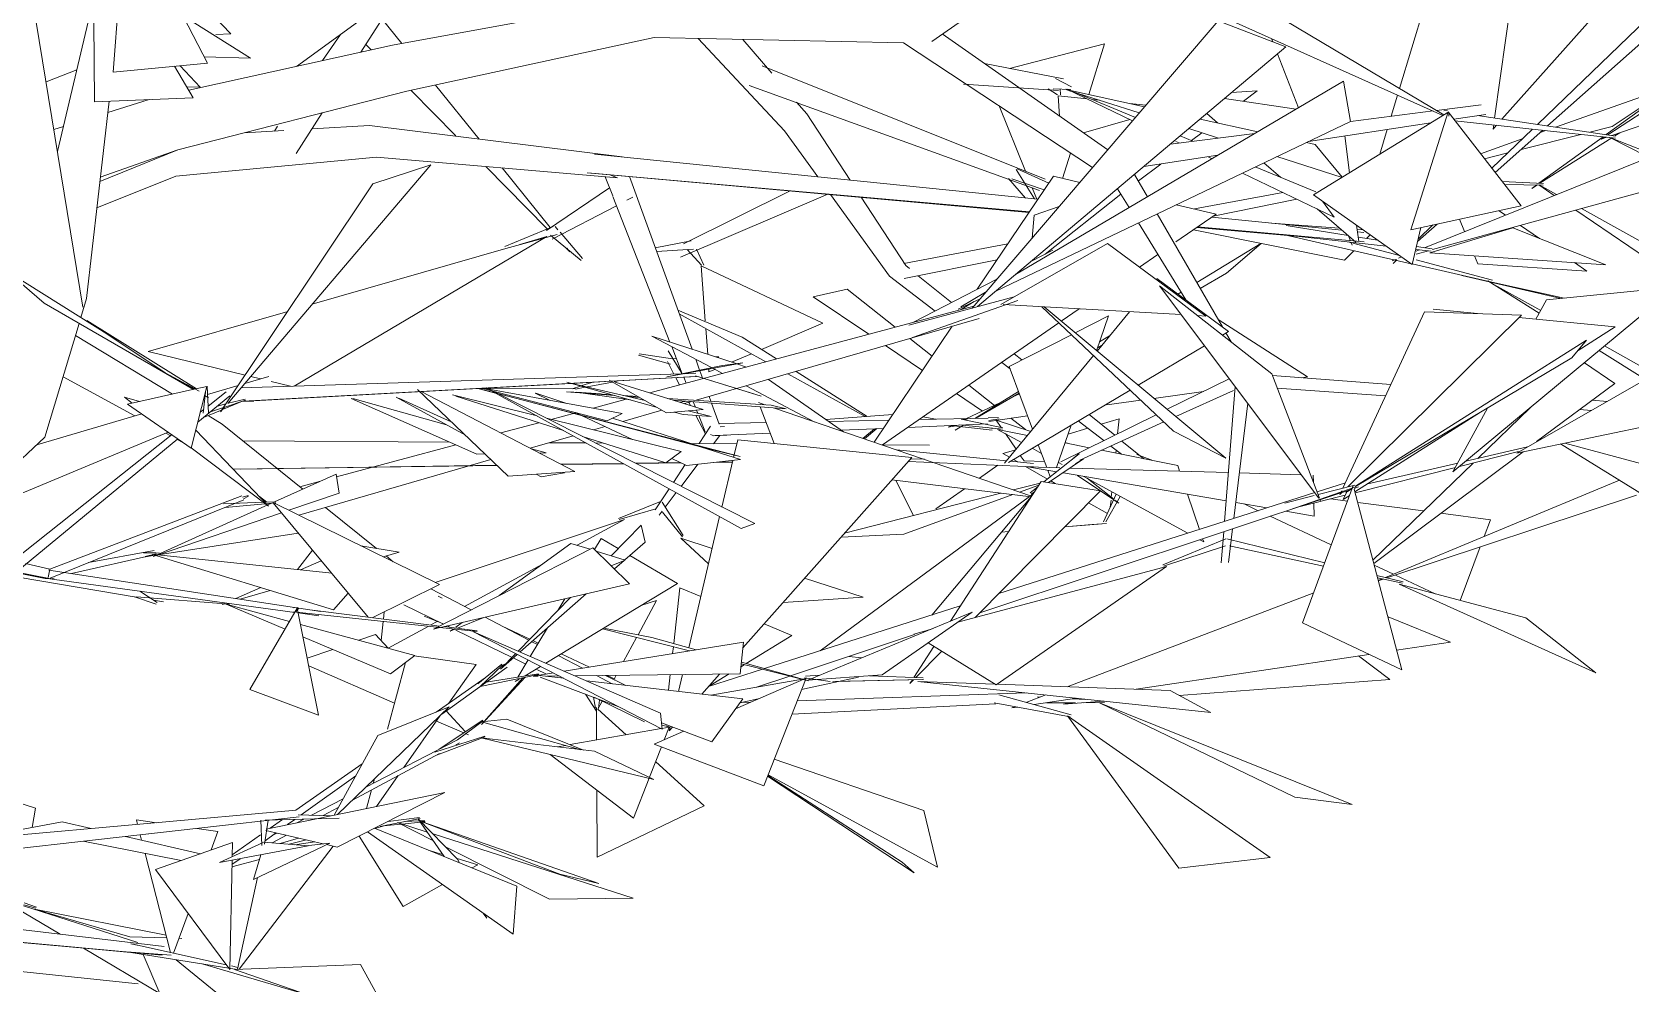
# Model space of a CAD drawing. Header units: millimetres. Extents: x 78096 to 288885, y -20632 to 149556.
# Drawn here: x 252579 to 253251, y 94300 to 94700 of the extents above; entities that cross this region are included whole.
import ezdxf

# ---------------------------------------------------------------- set-up
doc = ezdxf.new("R2010")
doc.units = ezdxf.units.MM
doc.layers.add('G-IMPT', color=8, linetype='Continuous', lineweight=9)
doc.layers.add('L-PLNT', color=71, linetype='Continuous', lineweight=9)

# ---------------------------------------------------------------- blocks, each defined once
blk = doc.blocks.new('ZZ-V - Tree Broadleaf 1 - 3dtree rotund SIMPLU-4826059-TOMH A-A')
at = {"layer": 'G-IMPT'}
for p, q in [((27515.92, 94792.14), (27497.81, 94663.77)), ((27358.36, 94763.55), (27261.2, 94696.04)), ((27587.5, 94760.49), (27500.86, 94663.32)), ((27366.24, 94730.94), (27476.41, 94665.16)), ((26994.08, 94685.5), (27052.71, 94728.12)), ((27342.18, 94724.9), (27476.07, 94664.95)), ((27037.65, 94717.17), (27021.25, 94691.52)), ((27034.5, 94694.46), (27142.3, 94714.14)), ((27468.23, 94710.42), (27457.86, 94676.24)), ((27565.39, 94708.87), (27515.75, 94661.12)), ((27577.53, 94711.54), (27520.06, 94660.48)), ((27628.65, 94711.11), (27545.37, 94656.73)), ((27030.13, 94705.42), (27038.4, 94695.17)), ((27381.64, 94704.68), (27278.11, 94583.97)), ((27409.98, 94693.68), (27381.64, 94704.68)), ((27012.58, 94698.95), (27005.06, 94687.93)), ((27023.32, 94694.76), (27025.56, 94692.48)), ((27040.56, 94675.06), (27144.5, 94697.61)), ((27144.5, 94697.61), (27249.34, 94695.48)), ((27162.97, 94697.24), (27199.29, 94658.43)), ((27181.73, 94696.85), (27193.97, 94682.63)), ((27249.34, 94695.48), (27328.75, 94643.01)), ((27265.51, 94699.14), (27335.18, 94650.51)), ((27293.86, 94684.68), (27333.79, 94694.99)), ((27327.15, 94673.7), (27333.79, 94694.99)), ((27403.99, 94697.23), (27404.55, 94695.78)), ((27544.68, 94656.83), (27603.78, 94699.47)), ((26948.88, 94675.48), (27034.5, 94694.46)), ((27409.98, 94693.68), (27280.43, 94584.59)), ((27406.52, 94690.76), (27415.34, 94668.16)), ((27654.26, 94693.68), (27547.1, 94656.47)), ((26888.84, 94678.98), (26901.78, 94684.08)), ((27308.86, 94638.19), (27189.88, 94685.77)), ((27316.54, 94680.33), (27283.32, 94686.7)), ((26944.26, 94650.46), (27040.56, 94675.06)), ((27042.31, 94675.44), (27061.11, 94656.33)), ((27052.52, 94677.66), (27070.86, 94654.92)), ((27306.49, 94633.42), (27184.46, 94677.49)), ((27314.46, 94675.45), (27274.48, 94678.04)), ((27434.31, 94679.34), (27296.45, 94598.08)), ((27314.11, 94673.58), (27310.11, 94676.11)), ((27319.6, 94675.79), (27312.16, 94676.08)), ((27319.86, 94676.9), (27313.27, 94680.48)), ((27315.35, 94673.58), (27315.22, 94676.1)), ((27319.56, 94675.15), (27317.26, 94675.88)), ((27318.69, 94675.57), (27317.26, 94675.88)), ((27317.93, 94675.93), (27345.63, 94662.69)), ((27319.71, 94675.24), (27318.05, 94675.92)), ((27350.63, 94668.53), (27319.51, 94675.39)), ((27348.44, 94665.97), (27320.04, 94675)), ((27346.8, 94664.06), (27321.15, 94674.64)), ((27397.95, 94675.22), (27387.18, 94674.48)), ((27397.95, 94675.22), (27392.21, 94670.87)), ((27437.19, 94662.42), (27434.31, 94679.34)), ((27523.43, 94659.98), (27573.19, 94677.56)), ((27547.25, 94660.24), (27573.19, 94677.56)), ((26914.77, 94666.11), (26932.27, 94671.61)), ((27204.37, 94670.55), (27208.63, 94665.6)), ((27289.5, 94668.95), (27300.63, 94641.48)), ((27326.47, 94671.85), (27314.35, 94673.16)), ((27314.95, 94664.63), (27314.35, 94673.16)), ((27331.74, 94671.28), (27328.44, 94671.64)), ((27351.19, 94669.18), (27344.31, 94669.92)), ((27384.3, 94672.05), (27414.35, 94667.57)), ((27457.02, 94673.48), (27454.31, 94664.56)), ((27492.16, 94669.33), (27473.4, 94666.96)), ((27004.91, 94665.96), (26993.99, 94648.87)), ((27208.63, 94665.6), (27226.84, 94637.69)), ((27437.19, 94662.42), (27288.12, 94591.06)), ((27344.42, 94663.27), (27324.93, 94657.66)), ((27398.2, 94658.05), (27374.01, 94663.38)), ((27376.75, 94665.7), (27381.3, 94661.78)), ((27471.01, 94661.84), (27419.58, 94653.99)), ((27421.7, 94631.55), (27478.55, 94666.48)), ((27471.98, 94666.79), (27437.19, 94662.4)), ((27462.51, 94616.89), (27478.2, 94666.37)), ((27478.04, 94667.07), (27476.46, 94666.9)), ((27508.91, 94626.86), (27478.2, 94666.37)), ((27478.54, 94666.16), (27478.57, 94664.57)), ((27494.13, 94665.37), (27480.59, 94663.3)), ((27481.07, 94662.68), (27548.54, 94655.34)), ((27548.61, 94656.25), (27490.61, 94664.84)), ((26892.12, 94659), (26896.14, 94660.26)), ((26972.18, 94657.6), (26988.77, 94658.55)), ((26986.22, 94660.34), (26984.85, 94658.33)), ((27000.62, 94659.24), (27024.81, 94660.63)), ((27024.81, 94660.63), (27131.08, 94647.45)), ((27199.29, 94658.43), (27213.28, 94639.07)), ((27396.99, 94657.34), (27361.53, 94652.88)), ((27370.99, 94654.07), (27365.59, 94656.3)), ((27381.66, 94655.41), (27369.23, 94659.36)), ((27374.73, 94657.61), (27370.38, 94654.32)), ((27434.81, 94656.31), (27436.85, 94640.86)), ((27452.64, 94659.04), (27449.48, 94648.61)), ((27491.85, 94648.82), (27509.42, 94655.03)), ((27513.7, 94659.14), (27496.6, 94642.7)), ((27497.41, 94660.91), (27497.16, 94659.17)), ((27498.59, 94660.78), (27497.16, 94659.17)), ((27518.02, 94658.67), (27498.01, 94640.89)), ((27534.08, 94656.92), (27508.9, 94650.57)), ((27516.39, 94636.43), (27543.39, 94655.91)), ((27547.07, 94655.51), (27516.79, 94636.41)), ((27516.9, 94657.67), (27519.33, 94658.53)), ((27547.25, 94660.24), (27537.78, 94657.85)), ((27544.01, 94655.84), (27542.57, 94654.9)), ((27545.02, 94655.75), (27542.57, 94654.9)), ((27639.78, 94608.18), (27546.23, 94655.58)), ((27655.18, 94612.74), (27546.23, 94655.58)), ((27550.44, 94657.63), (27548.32, 94656.3)), ((26911.46, 94637.12), (26944.26, 94650.42)), ((26911.66, 94638.92), (26944.26, 94650.46)), ((27305.82, 94629.66), (27119.42, 94648.62)), ((27316.17, 94638.46), (27319.49, 94649.12)), ((27381.41, 94648.15), (27350.27, 94643.4)), ((27363.85, 94653.99), (27365.21, 94653.34)), ((27422.38, 94652.73), (27418.66, 94653.55)), ((27433.73, 94638.94), (27422.38, 94652.73)), ((27503.32, 94649.16), (27493.51, 94646.68)), ((26943.44, 94639.33), (27027.77, 94647.38)), ((27027.77, 94647.38), (27129.03, 94638.69)), ((27073.79, 94643.43), (27099.52, 94617.27)), ((27080.6, 94642.85), (27100.8, 94617.8)), ((27304.44, 94629.8), (27296.66, 94642.23)), ((27310.37, 94636.41), (27297.09, 94642.45)), ((27357.42, 94644.49), (27348.03, 94637.37)), ((27377.35, 94647.53), (27379.01, 94646.74)), ((27422.65, 94632.74), (27397.17, 94643.26)), ((27400.77, 94644.98), (27407.91, 94638.83)), ((27433.64, 94638.89), (27406.24, 94647.6)), ((27468.36, 94609.35), (27562.56, 94647.3)), ((26910.2, 94626.14), (26943.44, 94639.33)), ((27099.28, 94616.6), (27125.73, 94634.45)), ((27116.36, 94640.83), (27302.23, 94624.34)), ((27302.12, 94624.18), (27118.13, 94640.67)), ((27302.23, 94624.33), (27118.32, 94640.65)), ((27123.9, 94639.13), (27127.05, 94631.1)), ((27129.03, 94638.69), (27125.9, 94639.97)), ((27134.06, 94639.24), (27160.42, 94566.67)), ((27312.36, 94639.35), (27280.34, 94591.9)), ((27300.52, 94630.2), (27293.5, 94638.37)), ((27308.47, 94633.59), (27294.86, 94638.33)), ((27303.45, 94634.52), (27305.4, 94629.7)), ((27323.41, 94636.79), (27312.36, 94639.35)), ((27346.42, 94640.16), (27351.85, 94630.74)), ((27391.74, 94640.66), (27430.34, 94622.21)), ((27580.08, 94638.43), (27471.74, 94608.55)), ((27518.3, 94636.34), (27500.94, 94637.13)), ((27518.17, 94635.66), (27501.88, 94635.91)), ((27513.4, 94634.27), (27515.53, 94635.81)), ((27515.81, 94635.79), (27513.4, 94634.27)), ((27516.37, 94635.76), (27522.89, 94631.32)), ((27523.79, 94631.68), (27516.5, 94635.75)), ((27127.16, 94630.81), (27151.11, 94569.7)), ((27132.99, 94629.24), (27135.48, 94630.53)), ((27155.6, 94605.38), (27217.47, 94631.77)), ((27156.89, 94610.93), (27201.64, 94633.19)), ((27218.64, 94631.66), (27243.46, 94597.33)), ((27231.53, 94630.51), (27250.25, 94601.8)), ((27340.68, 94631.8), (27308.82, 94606.64)), ((27339.26, 94634.12), (27344.14, 94626.19)), ((27408.73, 94632.54), (27371.64, 94625.6)), ((27414.65, 94629.71), (27379.54, 94622.63)), ((27421.7, 94631.55), (27463.07, 94602.34)), ((27425.47, 94628.88), (27430.34, 94622.21)), ((27101.55, 94612.92), (27128.66, 94626.99)), ((27304.23, 94623.05), (27303.33, 94613.37)), ((27314.68, 94626.61), (27304.23, 94623.05)), ((27356, 94623.55), (27383.39, 94576.04)), ((27380.78, 94623.48), (27363.85, 94611.78)), ((27380.78, 94623.48), (27363.98, 94627.37)), ((27433.61, 94616.66), (27378.96, 94622.22)), ((27423.24, 94625.61), (27439.41, 94611.66)), ((27462.51, 94616.89), (27508.91, 94626.86)), ((27485.16, 94616.12), (27483.05, 94621.3)), ((27499.7, 94624.88), (27502.36, 94623.05)), ((27531.96, 94625.15), (27610.01, 94572.04)), ((27622.8, 94576.45), (27534.33, 94625.81)), ((27081.67, 94609.87), (27102, 94618.3)), ((27082.08, 94609.02), (27103.74, 94614.89)), ((27113.78, 94603.96), (27100.9, 94614.65)), ((27104.03, 94616.88), (27102.88, 94618.24)), ((27114.33, 94604.78), (27104.94, 94615.81)), ((27348.08, 94619.76), (27367.92, 94587.47)), ((27434.63, 94604.15), (27371.17, 94616.84)), ((27417.27, 94613.86), (27372.65, 94617.86)), ((27372.94, 94618.06), (27442.96, 94611.85)), ((27442.96, 94611.85), (27372.94, 94618.06)), ((27432.57, 94617.56), (27404.01, 94619.67)), ((27452.2, 94610.01), (27408.1, 94614.88)), ((27462.72, 94602.58), (27408.86, 94614.88)), ((27436.16, 94614.47), (27410.14, 94618.6)), ((27436.37, 94614.29), (27437.16, 94612.26)), ((27439.76, 94618.79), (27440.66, 94611.98)), ((27442.55, 94616.83), (27440, 94617.01)), ((27442.78, 94615.73), (27440.13, 94616)), ((27443.92, 94613.23), (27445.48, 94614.76)), ((27463.07, 94602.34), (27466.81, 94617.81)), ((27473.7, 94619.29), (27465.38, 94611.9)), ((27471.87, 94618.9), (27465.62, 94612.89)), ((27505.39, 94617.67), (27470.61, 94607.23)), ((27505.39, 94617.67), (27544.6, 94602.18)), ((27508.64, 94618.72), (27516.59, 94613.24)), ((26993.14, 94551.19), (27099.41, 94613.98)), ((27000.73, 94585.55), (27082.08, 94608.99)), ((27088.08, 94610.72), (27099.41, 94613.98)), ((27107.22, 94609.44), (27109.02, 94607.61)), ((27107.76, 94609.18), (27109.02, 94607.61)), ((27144.97, 94609.22), (27160.1, 94612.2)), ((27161.02, 94608.66), (27145.51, 94607.71)), ((27164.32, 94602.02), (27158.32, 94608.59)), ((27165.32, 94602.03), (27162.33, 94608.69)), ((27293.17, 94610.91), (27249.43, 94602.72)), ((27290.21, 94585.5), (27335.06, 94611.14)), ((27312.03, 94608.3), (27303.12, 94603.69)), ((27376.34, 94580.62), (27335.06, 94611.14)), ((27399.53, 94611.17), (27372.62, 94594.72)), ((27399.62, 94611.15), (27385.07, 94598.6)), ((27434.63, 94604.15), (27438.64, 94608.08)), ((27437.48, 94611.44), (27436.18, 94611.78)), ((27437.4, 94611.64), (27437.89, 94610.4)), ((27457.75, 94606.09), (27438.15, 94611.26)), ((27448.71, 94612.47), (27440.42, 94613.79)), ((27471.1, 94607.93), (27464.77, 94608.63)), ((27464.77, 94607.9), (27466.18, 94608.47)), ((27469.95, 94608.06), (27464.77, 94606.63)), ((27471.59, 94608.84), (27464.9, 94609.9)), ((27215.36, 94577.68), (27164.3, 94601.75)), ((27165.97, 94578.63), (27164.3, 94601.75)), ((27288.7, 94604.29), (27249.52, 94596.39)), ((27250.25, 94601.8), (27251.83, 94600.53)), ((27356.22, 94606.51), (27348.52, 94601.19)), ((27454.7, 94603.85), (27456.05, 94604.39)), ((27456.38, 94604.31), (27454.7, 94603.85)), ((27456.64, 94604.25), (27455.09, 94602.76)), ((27456.74, 94604.23), (27455.09, 94602.76)), ((27457.35, 94604.92), (27458.67, 94605.45)), ((27496.56, 94594.85), (27463.11, 94602.49)), ((27496.97, 94595.75), (27464.77, 94604.24)), ((27544.6, 94602.18), (27470.61, 94607.23)), ((27490.67, 94602.62), (27489.31, 94605.96)), ((27490.67, 94602.62), (27536.54, 94599.5)), ((27531.35, 94603.08), (27536.54, 94599.5)), ((27243.46, 94597.33), (27262.55, 94582.69)), ((27288.57, 94596.16), (27253.57, 94578.04)), ((27255.46, 94597.58), (27269.43, 94586.25)), ((27355.82, 94596.4), (27385.93, 94574.16)), ((27374.06, 94592.22), (27385.07, 94598.6)), ((27526.96, 94588.13), (27484, 94597.65)), ((27525.72, 94588.01), (27484, 94597.65)), ((27494.9, 94595.35), (27516.54, 94581.87)), ((27517.15, 94582.98), (27494.95, 94595.34)), ((27211.38, 94588.74), (27225.59, 94591.86)), ((27211.38, 94588.74), (27234.71, 94572.99)), ((27245.8, 94575.96), (27225.59, 94591.86)), ((27295.83, 94588.72), (27251.58, 94576.85)), ((27297.32, 94587.19), (27253.05, 94571.54)), ((27281.47, 94587.88), (27272.31, 94583.49)), ((27283.84, 94590.65), (27273.34, 94584.46)), ((27404.1, 94556.34), (27356.9, 94593.38)), ((27423.94, 94504.04), (27356.9, 94593.38)), ((27365.96, 94590.65), (27364.67, 94589.86)), ((27573.89, 94592.84), (27480.28, 94515.15)), ((27519.54, 94587.39), (27515.15, 94579.31)), ((27519.54, 94587.39), (27573.89, 94592.84)), ((26931.81, 94565.7), (26990.45, 94582.59)), ((27278.84, 94584.82), (27142.73, 94548.34)), ((27181.53, 94571.77), (27154.45, 94583.1)), ((27155, 94581.6), (27191.49, 94561.41)), ((27279, 94586.7), (27273.51, 94583.39)), ((27366.03, 94581.21), (27291.16, 94585.45)), ((27362.85, 94532.3), (27307.49, 94584.52)), ((27384.83, 94520.88), (27308.37, 94584.47)), ((27323.12, 94583.64), (27315.62, 94578.45)), ((27321.48, 94573.57), (27335.49, 94580.69)), ((27330.5, 94566.07), (27335.49, 94580.69)), ((27344.3, 94582.44), (27330.67, 94565.93)), ((27376.34, 94580.62), (27372.91, 94580.82)), ((27434.02, 94508.3), (27468.33, 94582.42)), ((27509.06, 94581.03), (27436.04, 94508.82)), ((27509.06, 94581.03), (27468.33, 94582.42)), ((27490.63, 94581.66), (27471.91, 94583.46)), ((27281.12, 94579.59), (27162.18, 94545.24)), ((27166.99, 94564.52), (27166.21, 94575.4)), ((27215.36, 94577.68), (27189.62, 94566.63)), ((27269.83, 94576.33), (27236.97, 94527.62)), ((27314.64, 94577.78), (27240.5, 94526.54)), ((27419.13, 94555.06), (27381.57, 94579.19)), ((27385.93, 94574.16), (27383.35, 94572.62)), ((27548.49, 94576.12), (27508.01, 94580)), ((27548.49, 94576.12), (27532.85, 94566.2)), ((26901.17, 94572.4), (26941.98, 94547.82)), ((27178.96, 94560.62), (27143.47, 94572.2)), ((27143.47, 94572.2), (27168.6, 94558.97)), ((27151.87, 94567.78), (27156.33, 94556.39)), ((27181.53, 94571.77), (27195.96, 94562.61)), ((27241.76, 94568.22), (27257.29, 94557.74)), ((27261.34, 94563.74), (27251.91, 94571.15)), ((27293.74, 94559.48), (27319.93, 94572.79)), ((27330.9, 94567.26), (27332.57, 94568.22)), ((27335.93, 94572.29), (27331.75, 94569.74)), ((27375.83, 94568.15), (27347.95, 94551.55)), ((27384.84, 94573.51), (27387.01, 94569.76)), ((27536.37, 94570.49), (27439.31, 94509.08)), ((27507.07, 94523.05), (27594.74, 94573.12)), ((27536.37, 94570.49), (27530.25, 94563.02)), ((27565.19, 94556.25), (27544.01, 94568.04)), ((26972.55, 94555.78), (26931.81, 94565.7)), ((27137.92, 94564.15), (27151.35, 94560.37)), ((27138.2, 94564.7), (27152.2, 94562.69)), ((27150.03, 94561.47), (27152.77, 94556.27)), ((27150.43, 94565.96), (27156.33, 94556.4)), ((27153.84, 94562.74), (27152.46, 94562.68)), ((27161.95, 94562.47), (27163.59, 94557.95)), ((27171.74, 94563.49), (27170.34, 94563.43)), ((27185.36, 94564.8), (27177.06, 94561.24)), ((27183.28, 94559.21), (27179.29, 94560.51)), ((27290.61, 94561.17), (27294.12, 94558.48)), ((27329.16, 94564.08), (27291.82, 94518.82)), ((27295.88, 94564.81), (27299.1, 94562.2)), ((27439.38, 94508.97), (27530.25, 94563.02)), ((27535.51, 94560.98), (27548.26, 94552.35)), ((27541.75, 94566.16), (27561.27, 94554.01)), ((26895.99, 94555.1), (26926.11, 94538.63)), ((26979.05, 94554.2), (26974.89, 94555.21)), ((27153.6, 94554.7), (27155.19, 94551.68)), ((27156.92, 94554.89), (27157.9, 94552.4)), ((27163.69, 94557.67), (27164.92, 94554.29)), ((27167.53, 94557.15), (27167.44, 94558.35)), ((27170.03, 94558.22), (27167.53, 94557.15)), ((27169.17, 94558.67), (27173.26, 94556.52)), ((27192.55, 94554.01), (27224.06, 94532.04)), ((27200.64, 94556.35), (27233.13, 94538.37)), ((27204.2, 94557.38), (27234.03, 94538.44)), ((27293.74, 94559.48), (27303.55, 94533.05)), ((27360.12, 94541.43), (27386.23, 94554.3)), ((27404.1, 94556.34), (27424.23, 94504.13)), ((27454.16, 94551.82), (27404.36, 94555.69)), ((27419.13, 94555.06), (27416.74, 94554.73)), ((26991.6, 94551.14), (26983.55, 94553.1)), ((27183.17, 94551.3), (27211.82, 94536.23)), ((27271.63, 94548.05), (27282.51, 94540.7)), ((27287.6, 94543.07), (27276.76, 94551.6)), ((27297.67, 94548.9), (27279.23, 94537.63)), ((27280.22, 94537.94), (27297.93, 94548.19)), ((27344.57, 94549.54), (27293.45, 94519.12)), ((27298.03, 94547.94), (27295.33, 94546.68)), ((27375.38, 94548.95), (27354.58, 94546.04)), ((27363.85, 94538.41), (27388.06, 94549.38)), ((27384.24, 94494.31), (27388.72, 94550.97)), ((27451.97, 94547.07), (27406.44, 94550.28)), ((27515.46, 94527.85), (27548.26, 94552.35)), ((27132.7, 94545.65), (27118.83, 94541.93)), ((27147.68, 94541.05), (27131.32, 94536.33)), ((27160.26, 94544.68), (27157.25, 94543.81)), ((27159.06, 94544.34), (27159.75, 94543.03)), ((27160.94, 94544.63), (27161.82, 94542.39)), ((27162.32, 94541.12), (27162.83, 94539.81)), ((27167.63, 94546.81), (27168.35, 94544.83)), ((27168.65, 94544.03), (27171.85, 94535.21)), ((27188.37, 94544.25), (27191.04, 94543.34)), ((27189.06, 94542.43), (27194.9, 94527.1)), ((27195.07, 94541.96), (27303.17, 94504.96)), ((27289.85, 94544.12), (27275.78, 94537.56)), ((27349.09, 94545.28), (27334.8, 94543.28)), ((27388.14, 94495.56), (27393.99, 94543.95)), ((27491.9, 94540.21), (27439.08, 94506.7)), ((27494.86, 94541.97), (27480.28, 94515.15)), ((27512.73, 94542.08), (27490.78, 94520.83)), ((27620.91, 94546.66), (27507.07, 94523.05)), ((27538.48, 94540.99), (27533.52, 94541.34)), ((27545.05, 94544.74), (27538.73, 94545.23)), ((26956.95, 94538.8), (26962.92, 94535.2)), ((26962.92, 94535.2), (26996.85, 94507.91)), ((27096.02, 94535.82), (27080.01, 94531.53)), ((27111.61, 94540), (27101.14, 94537.19)), ((27123.87, 94534.17), (27119.01, 94532.77)), ((27161.94, 94538.87), (27166.05, 94531.07)), ((27163.23, 94538.79), (27165.91, 94531.96)), ((27163.37, 94527.02), (27168.2, 94534.3)), ((27191.58, 94535.84), (27171.63, 94535.43)), ((27172.28, 94534.03), (27174.12, 94534.16)), ((27216.66, 94537.2), (27244.78, 94539.21)), ((27243.22, 94536.9), (27217.83, 94536.38)), ((27223.13, 94532.68), (27240.89, 94533.43)), ((27251.09, 94533.86), (27284.57, 94535.27)), ((27284.93, 94537.75), (27255.86, 94537.15)), ((27262.94, 94537.34), (27257.45, 94538.26)), ((27269.43, 94534.6), (27268.04, 94533.96)), ((27271.48, 94534.44), (27268.04, 94533.96)), ((27286.57, 94532.71), (27269.19, 94534.63)), ((27274.54, 94534.77), (27271.06, 94532.64)), ((27271.06, 94532.64), (27274.71, 94534.75)), ((27290.89, 94533.08), (27272.75, 94534.95)), ((27273.58, 94537.23), (27276.03, 94537.35)), ((27291.09, 94533.63), (27273.58, 94537.23)), ((27286.76, 94533.37), (27284.56, 94533.73)), ((27284.93, 94537.79), (27289.23, 94538)), ((27289.54, 94537.45), (27285.16, 94536.71)), ((27301.48, 94538.63), (27285.24, 94536.36)), ((27302.82, 94532.16), (27288.26, 94536.84)), ((27290.36, 94533.79), (27288.26, 94536.84)), ((27300.54, 94532.9), (27294.49, 94537.65)), ((27313.69, 94516.93), (27319.8, 94534.8)), ((27315.41, 94519.4), (27355.55, 94539.18)), ((27326.73, 94533.46), (27318.51, 94531.02)), ((27322.72, 94536.54), (27333.46, 94528.3)), ((27323.46, 94520.11), (27358.8, 94536.12)), ((27327.35, 94539.29), (27338.1, 94530.58)), ((27339.95, 94537.39), (27332.45, 94535.16)), ((27339.95, 94537.39), (27339.33, 94531.19)), ((26939.27, 94531.44), (26941.26, 94530.35)), ((26943.97, 94528.87), (26946.63, 94527.41)), ((27058.6, 94527.67), (26971.62, 94528.21)), ((27110.44, 94530.29), (27092.42, 94525.09)), ((27115.84, 94527.31), (27100.45, 94527.41)), ((27122.99, 94527.27), (27119.74, 94527.29)), ((27179.22, 94526.92), (27159.97, 94527.04)), ((27169.53, 94530.23), (27168.14, 94530.9)), ((27169.41, 94526.98), (27172.05, 94530.46)), ((27169.53, 94530.23), (27175.05, 94530.64)), ((27170.2, 94530.45), (27193.26, 94531.42)), ((27179.62, 94528.65), (27177.88, 94521.24)), ((27179.62, 94528.65), (27252.78, 94521.24)), ((27232.26, 94529.23), (27237.05, 94533.28)), ((27232.86, 94529.03), (27238.11, 94533.32)), ((27298.96, 94527.48), (27288.86, 94532.99)), ((27288.86, 94532.99), (27301.43, 94530.47)), ((27296.63, 94524.65), (27292.12, 94531.21)), ((27317.23, 94527.29), (27327.31, 94525.27)), ((27319.19, 94526.9), (27317.31, 94527.5)), ((27341.13, 94528.12), (27350.37, 94520.63)), ((27362.85, 94532.3), (27384.83, 94520.88)), ((27626.72, 94464.51), (27525.53, 94526.88)), ((27527.36, 94527.26), (27637.25, 94497.46)), ((27075.86, 94520.31), (26995.1, 94496.98)), ((27061.11, 94526.47), (27011, 94513.04)), ((27252.78, 94521.24), (27181.81, 94441.26)), ((27260.18, 94526.42), (27240.11, 94526.55)), ((27292.61, 94519.78), (27246.36, 94524.4)), ((27258.05, 94520.58), (27252.11, 94520.49)), ((27252.12, 94520.49), (27258.05, 94520.58)), ((27296.48, 94524.47), (27291.12, 94522.88)), ((27291.12, 94522.88), (27293.86, 94521.3)), ((27295.52, 94520.35), (27297.32, 94519.31)), ((27299.97, 94519.78), (27298.4, 94522.06)), ((27307.31, 94522.93), (27303.42, 94525.05)), ((27305.96, 94526.56), (27309.49, 94517.05)), ((27308.34, 94510.99), (27323.09, 94522.75)), ((27310.22, 94510.7), (27324.92, 94520.58)), ((27320.67, 94520.8), (27323.19, 94522.81)), ((27321.59, 94518.56), (27324.97, 94520.58)), ((27332.52, 94524.22), (27364.56, 94517.78)), ((27336.46, 94526), (27341, 94522.52)), ((27338.64, 94524.33), (27338.51, 94523.02)), ((27354.09, 94519.88), (27347.38, 94522.48)), ((27446.98, 94476.67), (27509.81, 94523.62)), ((27507.83, 94523.67), (27483.04, 94517.43)), ((27511.62, 94525.65), (27485.71, 94519.65)), ((27078.39, 94517.89), (26967.55, 94516.24)), ((26970.79, 94516.32), (27078.37, 94517.92)), ((27026.12, 94517.09), (26986.13, 94516.53)), ((27078.47, 94517.82), (27066.67, 94517.65)), ((27105.45, 94518.32), (27131.48, 94518.7)), ((27131.51, 94518.69), (27105.49, 94518.3)), ((27131.74, 94518.56), (27105.69, 94518.19)), ((27136.58, 94518.78), (27155.66, 94519.06)), ((27155.69, 94519.05), (27136.61, 94518.76)), ((27156.02, 94518.89), (27136.88, 94518.63)), ((27152.56, 94510.7), (27157.51, 94518.18)), ((27155.78, 94509.07), (27162.87, 94518.39)), ((27177.4, 94519.19), (27169.28, 94519.08)), ((27177.44, 94519.37), (27171.17, 94519.28)), ((27171.29, 94519.29), (27177.44, 94519.38)), ((27177.58, 94519.97), (27172.97, 94500.38)), ((27251.24, 94519.5), (27303.96, 94517.27)), ((27288.99, 94517.9), (27281.22, 94512.47)), ((27304.02, 94518.64), (27294.28, 94519.61)), ((27308.59, 94519.47), (27299.97, 94519.78)), ((27300.62, 94517.41), (27309.77, 94512.14)), ((27315.04, 94516.89), (27301.54, 94517.28)), ((27301.54, 94517.28), (27313.63, 94515.21)), ((27309.94, 94515.84), (27310.96, 94513.08)), ((27315.97, 94518.21), (27314.42, 94519.05)), ((27316.58, 94514.7), (27384.92, 94502.97)), ((27385.86, 94514.83), (27319.25, 94516.77)), ((27322.51, 94513.68), (27337.67, 94503.44)), ((27365.36, 94515.43), (27364.56, 94517.78)), ((27416.51, 94513.94), (27390.45, 94514.7)), ((27421.56, 94513.79), (27421.63, 94510.88)), ((27481.29, 94516.99), (27439.16, 94506.39)), ((27482.3, 94518.86), (27444.44, 94510.09)), ((27488.76, 94518.87), (27446.61, 94478.06)), ((27004.17, 94511.21), (26995.61, 94508.91)), ((27144.91, 94499.17), (27150.8, 94508.06)), ((27244.35, 94511.74), (27303, 94504.7)), ((27253.51, 94496.79), (27246.13, 94511.53)), ((27274.93, 94508.07), (27262.94, 94499.69)), ((27307.21, 94511.17), (27269, 94452.37)), ((27279.44, 94453.95), (27332.18, 94507.22)), ((27295.53, 94507.58), (27306.74, 94510.46)), ((27306.2, 94509.63), (27298.13, 94506.69)), ((27302.53, 94506.36), (27305.74, 94508.92)), ((27302.95, 94505.81), (27304.32, 94506.73)), ((27307.21, 94511.17), (27332.18, 94507.22)), ((27311.17, 94511.33), (27313.06, 94510.25)), ((27368.81, 94489.38), (27325.06, 94513.24)), ((27337.75, 94503.62), (27326.53, 94512.44)), ((27336.89, 94506.79), (27336.66, 94504.48)), ((27439.44, 94508.88), (27411.29, 94499.06)), ((27438.35, 94509.48), (27417.1, 94451.72)), ((27435.07, 94510.56), (27423.22, 94506.77)), ((27439.02, 94509.59), (27423.66, 94505.62)), ((27432.77, 94505.58), (27433.54, 94507.24)), ((27434.19, 94506.98), (27432.77, 94505.58)), ((27433.74, 94506.54), (27437.02, 94507.63)), ((27434.18, 94503.59), (27435.92, 94507.27)), ((27437.87, 94508.17), (27435.27, 94506.52)), ((27435.27, 94506.52), (27437.82, 94508.04)), ((27438.69, 94508.19), (27440.55, 94508.8)), ((27458.75, 94431.91), (27438.77, 94507.87)), ((27550.3, 94511.61), (27451.9, 94470.74)), ((26978.54, 94504.76), (26981.68, 94502.41)), ((27006.39, 94500.24), (27027.79, 94483.02)), ((27129.51, 94495.62), (27147.09, 94502.64)), ((27156.74, 94488.36), (27147.87, 94502.46)), ((27149.17, 94500.39), (27153.77, 94506.42)), ((27302.22, 94504.8), (27214.29, 94439.99)), ((27224.47, 94489.33), (27290.28, 94506.23)), ((27295.23, 94505.63), (27249.48, 94488.98)), ((27261.15, 94454.96), (27302.98, 94504.7)), ((27281.38, 94455.9), (27433.11, 94506.33)), ((27422.15, 94506.43), (27289.38, 94463.99)), ((27303.84, 94505.99), (27302.67, 94505.13)), ((27327.14, 94502.14), (27335.01, 94497.61)), ((27333.44, 94494.18), (27338.74, 94505.78)), ((27334.35, 94494.18), (27340.43, 94504.86)), ((27336.54, 94503.33), (27336.24, 94500.31)), ((27337.84, 94503.33), (27339.8, 94502)), ((27339.8, 94502), (27338.12, 94503.33)), ((27373.73, 94490.95), (27368.67, 94505.76)), ((27388.95, 94502.28), (27402.1, 94500.02)), ((27398.46, 94498.85), (27392.45, 94501.68)), ((27421.97, 94505.18), (27409.61, 94501.98)), ((27435.01, 94505.34), (27414.91, 94500.28)), ((27421.86, 94502.03), (27422, 94496.6)), ((27424.62, 94503.14), (27424.48, 94503.33)), ((27424.54, 94503.33), (27424.62, 94503.14)), ((27428.88, 94503.8), (27435.92, 94502.88)), ((27436.65, 94505.15), (27434.18, 94503.59)), ((27440.23, 94502.32), (27467.95, 94498.72)), ((27452.46, 94470.61), (27557.43, 94505.42)), ((27052.38, 94468.73), (27132.06, 94495.18)), ((27112.09, 94484.32), (27132.06, 94495.18)), ((27129.75, 94495.09), (27145.19, 94499.59)), ((27146.56, 94496.96), (27147.85, 94498.64)), ((27156.35, 94487.86), (27147.99, 94498.24)), ((27172.02, 94496.37), (27159.05, 94441.26)), ((27317.13, 94492.02), (27334.69, 94493.49)), ((27334.69, 94493.49), (27328.6, 94493.04)), ((27429.14, 94484.44), (27403.49, 94496.49)), ((27410.02, 94498.66), (27422, 94496.6)), ((27475.22, 94497.78), (27496.04, 94495.07)), ((27493.39, 94487.97), (27496.04, 94495.07)), ((27167.35, 94476.53), (27155.72, 94487.23)), ((27168.87, 94482.99), (27155.72, 94487.23)), ((27223.08, 94487.77), (27249.48, 94488.98)), ((27290.44, 94489.8), (27293.48, 94490.05)), ((27290.45, 94489.81), (27293.49, 94490.07)), ((27317.18, 94492.07), (27328.6, 94493.04)), ((27358.29, 94476.07), (27384.84, 94487.02)), ((27375.51, 94485.72), (27373.84, 94486.63)), ((27375.51, 94485.72), (27375.06, 94487.04)), ((27382.87, 94476.96), (27383.9, 94489.98)), ((27426.39, 94476.98), (27385.27, 94487.04)), ((27385.91, 94477.12), (27387.05, 94486.52)), ((27387.06, 94486.6), (27387.61, 94491.21)), ((27031.77, 94479.82), (27034.75, 94477.42)), ((27358.64, 94475.48), (27384.68, 94484.07)), ((27425.86, 94475.53), (27386.3, 94484.09)), ((27483.36, 94461.15), (27491.77, 94483.64)), ((27064.81, 94458.59), (27097.52, 94476.39)), ((27359.81, 94475.46), (27272.21, 94452.01)), ((27288.24, 94425.64), (27359.81, 94475.46)), ((27455.3, 94472.16), (27447.16, 94475.98)), ((27155.3, 94466.48), (27152.7, 94443.01)), ((27164.1, 94462.72), (27155.3, 94466.48)), ((27232.3, 94462.51), (27207.71, 94470.45)), ((27459.34, 94468.92), (27448.31, 94471.62)), ((27459.02, 94468.35), (27448.57, 94470.61)), ((27450.56, 94470.18), (27448.87, 94469.48)), ((27448.89, 94469.42), (27450.94, 94470.1)), ((27472.8, 94463.94), (27456.06, 94471.8)), ((27510.92, 94453.87), (27457.72, 94467.93)), ((27540.34, 94430.68), (27457.72, 94467.93)), ((27050.59, 94466.03), (27067.54, 94457.15)), ((27055.35, 94462.13), (27053.73, 94462.89)), ((27145.5, 94461.09), (27137.71, 94446.68)), ((27145.5, 94461.09), (27138.9, 94458.94)), ((27198.71, 94460.31), (27232.3, 94462.51)), ((27421.74, 94464.33), (27318.11, 94424.84)), ((27030.7, 94453.3), (27031.03, 94456.41)), ((27039.31, 94459.3), (27055.92, 94451.22)), ((27055.57, 94451.39), (27047.84, 94454.46)), ((27073.4, 94454.09), (27091.81, 94444.45)), ((27273.18, 94458.81), (27190.84, 94432.49)), ((27278.2, 94456.17), (27209.1, 94427.64)), ((27240.3, 94429.84), (27278.2, 94456.17)), ((27453.09, 94454.21), (27479.3, 94443.61)), ((27510.92, 94453.87), (27540.34, 94430.68)), ((27029.72, 94444.29), (27030.59, 94452.29)), ((27032.68, 94441.1), (27049.48, 94450.24)), ((27050.57, 94450.84), (27053.27, 94452.31)), ((27057.56, 94450.43), (27058.83, 94449.81)), ((27061.11, 94448.7), (27084.73, 94437.21)), ((27092.23, 94444.89), (27080.56, 94450.34)), ((27122.72, 94449.16), (27159.39, 94439.94)), ((27123.29, 94449.51), (27143.49, 94445.55)), ((27202.42, 94446.34), (27183.17, 94434.61)), ((27202.42, 94446.34), (27190.74, 94451.33)), ((27201.82, 94429.46), (27253.99, 94446.8)), ((27260.59, 94448.9), (27253.62, 94447.03)), ((27259.13, 94448.51), (27261.77, 94449.38)), ((27458.75, 94431.91), (27417.1, 94451.72)), ((27093.03, 94443.81), (27095.4, 94442.57)), ((27095.79, 94443.22), (27093.55, 94444.27)), ((27137.1, 94445.55), (27131.64, 94435.45)), ((27143.49, 94445.55), (27162.19, 94440.4)), ((27152.55, 94441.66), (27152.23, 94438.78)), ((27262.12, 94441.78), (27253.66, 94428.76)), ((27254.49, 94428.73), (27265.4, 94439.76)), ((27288.24, 94425.64), (27259.67, 94443.3)), ((27479.3, 94443.61), (27456.57, 94440.2)), ((27085.24, 94436.96), (27090.5, 94434.41)), ((27104.2, 94437.97), (27114.37, 94432.65)), ((27117.36, 94433.13), (27105.43, 94438.71)), ((27182.42, 94434.15), (27181, 94433.29)), ((27181.12, 94434.48), (27209.34, 94427.39)), ((27181.19, 94435.15), (27209.34, 94427.39)), ((27231.7, 94436.97), (27226.4, 94437.63)), ((27444.97, 94438.47), (27347.14, 94423.8)), ((27453.7, 94427.97), (27440.56, 94437.8)), ((27094.82, 94432.3), (27099.18, 94430.18)), ((27120.19, 94429.6), (27126.9, 94426.09)), ((27132.53, 94425.45), (27123.99, 94429.64)), ((27128.13, 94428.1), (27124.8, 94429.65)), ((27128.53, 94429.7), (27127.76, 94428.27)), ((27151.25, 94429.96), (27150.53, 94423.4)), ((27156.4, 94430.02), (27154.73, 94422.92)), ((27172, 94430.21), (27164.54, 94421.8)), ((27190.05, 94432.24), (27167.37, 94424.99)), ((27176.02, 94430.25), (27167.38, 94424.99)), ((27207.65, 94428.21), (27168.38, 94421.36)), ((27208.32, 94428.51), (27178.74, 94415.62)), ((27187.48, 94424.69), (27201.51, 94429.36)), ((27190.54, 94383.28), (27208.32, 94428.51)), ((27230.4, 94428.85), (27206.42, 94423.67)), ((27207.65, 94428.67), (27218.5, 94427.12)), ((27208.05, 94429.38), (27214.13, 94429.71)), ((27240.3, 94429.84), (27209.1, 94427.64)), ((27219.64, 94427.12), (27257.69, 94427.94)), ((27257.45, 94427.87), (27219.64, 94427.12)), ((27257.69, 94427.94), (27220.65, 94427.12)), ((27235.05, 94429.47), (27257.55, 94428.61)), ((27252.03, 94426.25), (27253.55, 94427.79)), ((27253.02, 94427.78), (27252.03, 94426.25)), ((27287.78, 94425.92), (27255.35, 94427.08)), ((27378.56, 94414.1), (27255.35, 94427.08)), ((27453.7, 94427.97), (27365.23, 94421.23)), ((27115.66, 94421.75), (27120.2, 94414.66)), ((27119.87, 94415.83), (27119.01, 94420.49)), ((27119.48, 94420.3), (27140.48, 94410.09)), ((27121.05, 94415.84), (27121.54, 94419.3)), ((27188.17, 94419.73), (27180.5, 94418.07)), ((27204.59, 94419.02), (27300.89, 94422.28)), ((27361.38, 94423.29), (27288.6, 94425.89)), ((27319.85, 94413.08), (27289.32, 94421.51)), ((27309.13, 94421.41), (27301.12, 94418.36)), ((27322.12, 94420.05), (27304.3, 94417.38)), ((27306.84, 94420.54), (27305.58, 94420.61)), ((27325.8, 94419.47), (27320.33, 94419.78)), ((27361.38, 94423.29), (27378.56, 94414.1)), ((27120.2, 94414.9), (27120.19, 94416.09)), ((27120.28, 94402.51), (27120.2, 94414.66)), ((27122.63, 94418.77), (27120.86, 94415.49)), ((27132.7, 94404.71), (27120.86, 94415.49)), ((27181.24, 94418.23), (27185.03, 94418.36)), ((27202.34, 94413.29), (27288.15, 94417.72)), ((27319.4, 94412.26), (27287.48, 94418.11)), ((27296.24, 94416.5), (27294.8, 94415.95)), ((27297.25, 94416.32), (27294.8, 94415.95)), ((27321.63, 94418.17), (27309.43, 94418.14)), ((27333.69, 94418.83), (27316.53, 94417.52)), ((27319.55, 94418.17), (27316.53, 94417.52)), ((27318.2, 94412.63), (27364.99, 94348.67)), ((27333.77, 94418.19), (27325.18, 94418.18)), ((27413.76, 94378.54), (27331.64, 94418.16)), ((27331.64, 94418.16), (27437.9, 94375.41)), ((27147.4, 94407.32), (27109.2, 94400.55)), ((27156.99, 94406.14), (27144.54, 94400.72)), ((27150.78, 94408.06), (27147.64, 94408.75)), ((27150.75, 94407.92), (27147.78, 94407.39)), ((27148.64, 94402.51), (27150.75, 94407.92)), ((27150.43, 94408.11), (27149.65, 94408.49)), ((27151.23, 94408.06), (27150.83, 94406.35)), ((27152.24, 94407.94), (27150.83, 94406.35)), ((27403.4, 94353.11), (27318.63, 94412.4)), ((27107.3, 94400.21), (27103.82, 94399.59)), ((27142.53, 94386.83), (27147.51, 94399.6)), ((27190.54, 94383.28), (27144.54, 94400.72)), ((27135.82, 94369.6), (27100.72, 94396.43)), ((27165.48, 94374.88), (27145.1, 94393.42)), ((27194.92, 94394.42), (27257.83, 94372.81)), ((27135.82, 94369.6), (27142.38, 94386.43)), ((27192.11, 94387.27), (27253.82, 94346.68)), ((27248.7, 94351.15), (27192.26, 94387.65)), ((27263.6, 94349.1), (27192.35, 94387.89)), ((27120.6, 94353.29), (27120.42, 94381.37)), ((27165.48, 94374.88), (27120.6, 94353.29)), ((27263.6, 94349.1), (27257.83, 94372.81)), ((27413.76, 94378.54), (27437.9, 94375.41)), ((27403.4, 94353.11), (27364.99, 94348.67)), ((27248.7, 94351.15), (27253.82, 94346.68))]:
    blk.add_line(p, q, dxfattribs=at)
blk = doc.blocks.new('ZZ-V - Tree Broadleaf 1 - 3dtree rotund SIMPLU-4826034-TOMH A-A')
at = {"layer": 'G-IMPT'}
for p, q in [((26922.44, 94752.94), (26917.09, 94683.07)), ((26956.74, 94686.92), (26922.62, 94752.94)), ((26931.49, 94735.78), (26966.52, 94699.15)), ((26884.71, 94704.14), (26904.38, 94584.34)), ((26893.65, 94649.72), (26906.56, 94704.29)), ((26908.95, 94704.32), (26909.25, 94670.68)), ((26946.47, 94706.8), (26974.82, 94689.01)), ((26960.2, 94698.93), (26966.52, 94699.15)), ((26955.38, 94689.55), (26974.82, 94689.01)), ((26956.74, 94686.92), (26917.09, 94683.07)), ((26950.74, 94672.35), (26942.86, 94685.57)), ((26953.61, 94676.72), (26945.21, 94685.8)), ((26947.99, 94676.97), (26953.61, 94676.72)), ((26905.85, 94588.01), (26915.32, 94670.92)), ((26950.74, 94672.35), (26909.25, 94670.68)), ((27050.67, 94644.2), (26965.25, 94543.88)), ((27026.28, 94636.24), (27050.67, 94644.2)), ((27026.28, 94636.24), (26962.26, 94540.37)), ((26872.68, 94599.38), (26888.06, 94586)), ((26872.68, 94599.38), (26916.63, 94571.71)), ((26903.45, 94580.01), (26905.85, 94588.01)), ((26888.06, 94586), (26950.9, 94549.81)), ((26888.41, 94529.8), (26902.72, 94577.55)), ((26939, 94556.77), (26906.04, 94578.78)), ((26952.09, 94550.07), (26906.04, 94578.78)), ((27181.75, 94560.96), (27149.79, 94555.14)), ((27181.75, 94560.96), (27173.17, 94559.9)), ((26939, 94556.77), (26953.22, 94549.12)), ((27155.82, 94556.37), (26970.87, 94550.48)), ((27162.31, 94555.18), (26971.03, 94544.7)), ((26971.71, 94544.85), (27162.31, 94555.18)), ((26982.48, 94555.21), (26972.35, 94552.23)), ((27149.62, 94539.94), (27125.57, 94553.69)), ((27161.86, 94555.16), (27126.68, 94553.25)), ((27149.79, 94555.14), (27173.17, 94559.9)), ((27162.01, 94556.57), (27157.12, 94556.41)), ((27186.83, 94547.78), (27161.9, 94555.53)), ((27189.52, 94546.95), (27161.9, 94555.53)), ((26923.12, 94543.6), (26951.64, 94549.97)), ((26948.38, 94551.73), (26951.29, 94549.89)), ((26949.89, 94525.17), (26956.45, 94551.05)), ((26951.86, 94550.02), (26956.45, 94551.05)), ((26966.07, 94547.12), (26952.65, 94536.03)), ((26955.83, 94548.6), (26954.97, 94539.81)), ((26955.47, 94547.17), (26957.11, 94546.23)), ((26955.49, 94547.25), (26957.11, 94546.23)), ((26956.61, 94551.17), (26957.12, 94539.8)), ((26969.64, 94551.43), (26956.76, 94547.65)), ((26964.52, 94548.8), (26956.98, 94542.82)), ((27109.67, 94552.33), (26972.08, 94544.87)), ((27044.94, 94549.75), (27083.17, 94513.35)), ((27111.17, 94515.35), (27046.57, 94548.9)), ((27095.28, 94538.64), (27059.65, 94547.46)), ((27106.34, 94532.55), (27061.11, 94546.89)), ((27070.51, 94550.17), (27077.63, 94548.32)), ((27070.85, 94550.17), (27072.28, 94550.17)), ((27077.83, 94548.26), (27070.97, 94550.05)), ((27124.8, 94536.63), (27071.96, 94550.25)), ((27074.29, 94550.05), (27072.98, 94550.29)), ((27073.65, 94550.16), (27111.43, 94550.07)), ((27075.35, 94549.62), (27073.95, 94550.39)), ((27076.39, 94549.2), (27074.03, 94550.39)), ((27131.04, 94539.71), (27074.97, 94549.92)), ((27181.04, 94491.4), (27076.53, 94548.97)), ((27186.76, 94493.41), (27076.79, 94549)), ((27078.67, 94548.05), (27180.71, 94521.54)), ((27167.23, 94524.89), (27078.73, 94548.02)), ((27100.52, 94545.27), (27094.44, 94548.16)), ((27094.79, 94548.17), (27107.84, 94543.94)), ((27127.99, 94547.21), (27107.7, 94548.8)), ((27107.74, 94552.87), (27145.4, 94542.35)), ((27110.72, 94548.62), (27109.51, 94548.7)), ((27126.38, 94553.23), (27109.81, 94552.33)), ((27140.65, 94545.07), (27109.95, 94552.34)), ((27113.59, 94551.23), (27110.09, 94550.07)), ((27126.7, 94547.57), (27110.75, 94548.62)), ((27111.49, 94549.91), (27115.52, 94550.69)), ((27121.97, 94547.88), (27111.94, 94548.65)), ((27134.48, 94545.4), (27113.61, 94548.33)), ((27118.22, 94552.77), (27114.03, 94551.38)), ((27116.28, 94550.84), (27126.95, 94552.91)), ((27127.65, 94553.05), (27129.35, 94553.38)), ((27165.06, 94541.38), (27128.08, 94552.91)), ((27137.52, 94546.86), (27131.39, 94547.26)), ((27186.83, 94547.78), (27189.52, 94546.95)), ((26928.19, 94544.74), (26921.84, 94546.53)), ((26925.12, 94544.05), (26921.84, 94546.53)), ((26923.12, 94543.6), (26949.89, 94525.17)), ((26955.12, 94541.34), (26953.71, 94540.23)), ((26962.85, 94541.26), (26955.03, 94538)), ((26963.46, 94542.17), (26957.11, 94540.05)), ((26964.49, 94543.71), (26960.87, 94542.82)), ((26963.92, 94542.33), (26962.26, 94540.37)), ((26971.37, 94544.81), (26963.1, 94541.37)), ((26972.67, 94545.25), (26963.58, 94542.21)), ((26972.53, 94545.68), (26965.48, 94543.95)), ((26976.21, 94544.79), (26971.21, 94544.65)), ((27069.95, 94522.66), (27017.14, 94545.96)), ((27057.13, 94534.92), (27017.87, 94545.98)), ((27065.14, 94530.51), (27036.06, 94546.49)), ((27059.19, 94536.18), (27037.19, 94546.11)), ((27138.32, 94546.4), (27133.39, 94546.79)), ((27149.62, 94539.94), (27165.06, 94541.38)), ((27193.73, 94543.16), (27150.15, 94546.03)), ((27200.03, 94541.57), (27152.51, 94545.29)), ((27152.93, 94540.25), (27156.73, 94539.19)), ((27158.46, 94544.82), (27155.13, 94544.47)), ((27168.47, 94538.48), (27158.72, 94540.79)), ((27200.03, 94541.57), (27193.73, 94543.16)), ((26929.07, 94539.51), (26884.92, 94526.52)), ((27155.82, 94523.65), (27099.2, 94537.67)), ((27113.94, 94538.89), (27111.45, 94540.07)), ((27135.32, 94528.73), (27114.28, 94538.73)), ((27124.8, 94536.63), (27131.04, 94539.71)), ((27127.01, 94537.72), (27161.66, 94526.49)), ((27168.47, 94538.48), (27156.73, 94539.19)), ((26940.22, 94531.83), (26843.49, 94491.53)), ((26871.4, 94513.83), (26888.41, 94529.8)), ((26941.48, 94530.53), (26873.92, 94476.97)), ((26944.22, 94529.08), (26877.06, 94473.62)), ((26951.8, 94532.69), (26982.34, 94500.79)), ((27149.33, 94518.92), (27114.38, 94530)), ((26982.34, 94500.79), (26949.93, 94525.3)), ((27073.33, 94522.71), (27069.95, 94522.66)), ((27099.08, 94523.1), (27092.9, 94524.84)), ((27099.08, 94523.1), (27096.33, 94523.05)), ((27155.82, 94523.65), (27149.33, 94518.92)), ((27158.15, 94517.88), (27151.94, 94520.83)), ((27158.15, 94517.88), (27180.74, 94520.31)), ((27164.02, 94525.73), (27180.74, 94520.31)), ((27167.23, 94524.89), (27180.71, 94521.54)), ((27010.83, 94514.2), (26984.85, 94502.52)), ((27010.83, 94514.2), (27012.02, 94506.19)), ((27111.17, 94515.35), (27083.17, 94513.35)), ((27096.95, 94513.03), (27094.85, 94514.18)), ((27106.76, 94514.71), (27096.95, 94513.03)), ((26971.22, 94505.02), (26890.42, 94474.26)), ((26971.98, 94503.43), (26890.64, 94470.55)), ((26983.59, 94501.95), (26935.5, 94480.32)), ((26980.27, 94502.36), (26963.43, 94501.78)), ((26985.49, 94502.13), (26964.21, 94500.18)), ((26973.79, 94505.26), (26971.47, 94504.49)), ((26974.01, 94504.89), (26971.79, 94503.83)), ((26985.32, 94502.53), (26980.82, 94502.38)), ((26984.29, 94502.14), (27024.3, 94454.1)), ((27054.23, 94467.81), (26984.63, 94502.14)), ((26990.96, 94499.02), (27012.02, 94506.19)), ((26935.22, 94480.06), (26987.79, 94497.94)), ((27186.76, 94493.41), (27181.04, 94491.4)), ((26994.9, 94489.4), (26936.02, 94480.26)), ((27122.15, 94487.17), (27119.37, 94482.54)), ((27129.39, 94482.9), (27122.15, 94487.17)), ((27138.99, 94492.71), (27126.47, 94479.91)), ((27140.65, 94485.66), (27138.99, 94492.71)), ((26927.56, 94462.36), (26822.08, 94480.18)), ((26828.1, 94482.48), (26888.53, 94470.35)), ((26828.1, 94482.48), (26890.88, 94470.16)), ((26832.92, 94481.01), (26890.88, 94470.16)), ((26934.16, 94480.3), (26899.59, 94472.48)), ((26934.25, 94482.14), (26906.74, 94477.06)), ((26935.02, 94481.17), (26929.88, 94481.14)), ((26929.88, 94481.14), (26931.11, 94481.12)), ((26935.18, 94480.78), (26930.54, 94479.53)), ((26934.42, 94480.22), (26930.82, 94479.52)), ((26933.61, 94480.46), (27009.64, 94457.22)), ((26935.49, 94480.31), (26933.76, 94480.5)), ((26933.91, 94479.61), (26935.09, 94480.01)), ((26934.77, 94481.08), (26936.53, 94481.06)), ((27008.93, 94472.55), (26935.86, 94480.27)), ((27000.81, 94482.3), (26994.54, 94474.08)), ((27037.29, 94481.47), (27021.2, 94484.1)), ((27037.29, 94481.47), (27030.59, 94479.47)), ((27118.66, 94483.23), (27051.71, 94449.07)), ((27109.52, 94485.1), (27079.34, 94463.17)), ((27117.52, 94482.65), (27109.52, 94485.1)), ((27118.66, 94483.23), (27134.15, 94468.12)), ((27132.32, 94478.12), (27120.05, 94481.88)), ((27140.65, 94485.66), (27132.13, 94478.18)), ((27154.28, 94468.23), (27134.25, 94480.04)), ((26880.26, 94476.67), (26890.42, 94474.29)), ((26890.42, 94474.29), (26889.78, 94474.43)), ((26890.42, 94474.29), (26889.79, 94470.73)), ((27004.41, 94456.43), (26890.09, 94473.91)), ((27004.54, 94477.82), (26995.8, 94473.94)), ((27132.32, 94478.12), (27126.38, 94475.7)), ((27131.84, 94477.93), (27127.77, 94474.35)), ((26993.4, 94456.1), (26888.35, 94470.45)), ((26888.53, 94470.35), (26890.88, 94470.16)), ((26890.88, 94470.16), (26892.22, 94470.55)), ((26979.13, 94466.54), (26968.66, 94461.89)), ((27054.23, 94467.81), (27025.92, 94453.89)), ((27134.15, 94468.12), (27054.62, 94449.75)), ((27154.28, 94468.23), (27098.92, 94434.78)), ((26935.18, 94459.62), (26926.02, 94462.71)), ((26966.01, 94459.59), (26926.84, 94462.71)), ((26935.58, 94460.27), (26928.3, 94464.99)), ((26938.28, 94460.55), (26934.04, 94461.27)), ((26964.2, 94459.73), (26962.96, 94459.37)), ((26991.21, 94452.34), (26964.56, 94459.56)), ((26989.31, 94449.08), (26964.56, 94459.56)), ((26983.06, 94465.34), (26970.51, 94461.61)), ((27015.89, 94464.2), (27009.64, 94457.22)), ((27109.34, 94462.39), (27087.29, 94439.84)), ((27115.89, 94463.9), (27088.11, 94439.48)), ((27106.95, 94461.84), (27104.02, 94456.95)), ((26994.46, 94457.93), (26974.5, 94423.67)), ((27070.06, 94448.02), (26992.81, 94456.38)), ((26994.76, 94458.12), (26992.89, 94457.99)), ((26994.98, 94457.72), (26993.83, 94456.38)), ((27003.36, 94412.98), (26994.46, 94457.93)), ((27003.54, 94454.71), (26994.87, 94455.89)), ((26999.7, 94457.15), (27054.26, 94450.38)), ((27072.95, 94453.98), (27061.79, 94449.44)), ((27043.93, 94438.06), (26995.82, 94451.09)), ((27027.33, 94446.87), (27020.37, 94444.44)), ((27027.33, 94446.87), (27032.66, 94441.11)), ((27054.45, 94449.71), (27051.71, 94449.07)), ((27056.27, 94450.13), (27070.11, 94448.41)), ((27059.99, 94449.11), (27058.75, 94448.21)), ((27060.76, 94449.03), (27058.75, 94448.21)), ((27063.78, 94451.86), (27061.11, 94449.92)), ((27147.14, 94413.84), (27068.28, 94448.09)), ((27147.8, 94407.11), (27068.28, 94448.09)), ((27099.61, 94449.59), (27092.42, 94437.61)), ((27033.67, 94430.29), (26996.85, 94445.89)), ((27009.35, 94440.59), (26998.64, 94436.84)), ((27106.71, 94431.4), (27182.05, 94443.62)), ((27180.7, 94430.31), (27182.05, 94443.62)), ((26999.27, 94433.65), (27035.4, 94418.04)), ((27039.96, 94435.05), (27032.45, 94407.03)), ((27043.93, 94438.06), (27033.67, 94430.29)), ((27069.64, 94434.24), (27043.64, 94437.83)), ((27082.75, 94433.13), (27055.19, 94413.39)), ((27069.64, 94434.24), (27058.23, 94418)), ((27080.52, 94434.3), (27070.32, 94426.13)), ((27080.72, 94433.97), (27071.14, 94424.79)), ((27081.68, 94434.4), (27079.78, 94433.07)), ((27086.29, 94438.81), (27079.84, 94432.22)), ((27086.95, 94438.47), (27079.84, 94432.22)), ((27091.52, 94436.11), (27087.21, 94428.92)), ((27096.71, 94433.44), (27090.2, 94429.51)), ((27073.48, 94428.67), (27052.83, 94414.23)), ((27095.99, 94430.03), (27071.28, 94424.92)), ((27090.32, 94428.85), (27071.97, 94409.05)), ((27089.22, 94428.63), (27071.97, 94409.05)), ((27095.88, 94430.35), (27073.81, 94426.73)), ((27087.74, 94428.03), (27086.06, 94427.01)), ((27093.66, 94429.29), (27102.11, 94430.66)), ((27095.67, 94429.31), (27093.66, 94429.29)), ((27094.34, 94429.8), (27095.78, 94429.63)), ((27096.34, 94429.57), (27106.46, 94428.42)), ((27129.66, 94416.46), (27096.58, 94428.95)), ((27104.52, 94429.42), (27099.32, 94429.36)), ((27180.7, 94430.31), (27111.11, 94429.49)), ((27116.12, 94427.32), (27181.77, 94419.84)), ((27003.36, 94412.98), (26974.5, 94423.67)), ((27168.74, 94401.71), (27181.77, 94419.84)), ((27058.36, 94416.44), (27011.32, 94371.22)), ((27058.36, 94416.44), (27028.33, 94404.44)), ((27054.56, 94412.79), (27039.19, 94390.91)), ((27057.07, 94414.74), (27065.03, 94406.13)), ((27147.14, 94413.84), (27147.8, 94407.11)), ((27052.93, 94410.46), (27064.43, 94405.49)), ((27072.42, 94410.83), (27054.14, 94398.62)), ((27072.64, 94410.52), (27061.86, 94402.52)), ((27071.93, 94410.07), (27113.71, 94398.42)), ((27082.52, 94411.22), (27071.96, 94410.09)), ((27082.52, 94411.22), (27114.85, 94398.29)), ((27168.74, 94401.71), (27147.55, 94409.71)), ((27028.33, 94404.44), (27009.97, 94370.94)), ((27061.81, 94402.58), (27023.23, 94382.67)), ((27073.26, 94404.11), (27052.28, 94397.43)), ((27073.44, 94403.78), (27053.04, 94396.12)), ((27062.65, 94401.31), (27061.11, 94400.49)), ((27065.2, 94405.16), (27066.42, 94404.63)), ((27071.8, 94403.37), (27119.4, 94397.75)), ((27144.42, 94385.94), (27071.81, 94403.37)), ((27021.81, 94392.53), (26993.85, 94372.98)), ((27054.26, 94396.83), (27017.62, 94377.28)), ((27144.42, 94385.94), (27119.4, 94397.75)), ((27019.04, 94387.49), (26996.06, 94371.02)), ((27026.86, 94386.16), (27026.36, 94384.28)), ((27036.81, 94387.52), (27027.71, 94374.56)), ((26884.38, 94373.79), (26852.26, 94384.3)), ((27056.55, 94380.45), (26981.35, 94365.1)), ((27056.55, 94380.45), (27011.28, 94357.47)), ((27025.63, 94381.55), (27023.53, 94373.71)), ((26993.95, 94372.99), (26862.05, 94361.15)), ((26884.38, 94373.79), (26882.99, 94365.72)), ((27013.7, 94377.75), (27000.41, 94370.89)), ((27011.72, 94374.12), (27005.37, 94370.74)), ((26832.07, 94356.23), (26895.65, 94368.08)), ((26995.29, 94370.17), (26863.33, 94355.36)), ((26895.65, 94368.08), (26907.88, 94365.26)), ((26935.22, 94367.72), (26926.86, 94368.89)), ((26926.86, 94368.89), (26927.34, 94367.01)), ((26979.55, 94358.21), (26979.18, 94368.86)), ((26980.7, 94358.74), (26982.24, 94368.86)), ((27012.07, 94369.63), (26980.92, 94368.84)), ((26988.21, 94369.04), (26983.09, 94365.46)), ((26993.46, 94369.16), (26990.37, 94366.94)), ((26997.25, 94369.26), (26994.34, 94367.75)), ((27008.5, 94370.64), (26994.87, 94371.06)), ((27027.03, 94365.38), (27032.36, 94366.82)), ((27046.12, 94369.52), (27029.31, 94366.22)), ((27037.93, 94367.13), (27030.84, 94366.41)), ((27045.91, 94369.9), (27032.67, 94368.32)), ((27049.11, 94363.78), (27036.62, 94367.79)), ((27036.62, 94367.79), (27051.42, 94360.33)), ((27046.22, 94367.97), (27038.49, 94367.19)), ((27039.63, 94368.24), (27045.76, 94368.47)), ((27061.84, 94352.43), (27045.11, 94369.58)), ((27056.2, 94353.51), (27045.2, 94369.45)), ((27046.17, 94368.49), (27048.1, 94368.56)), ((27104.78, 94346.08), (27046.97, 94368.05)), ((27048.24, 94368.18), (27046.99, 94368.05)), ((27046.99, 94368.05), (27121.17, 94342.26)), ((26904.42, 94359.97), (26945.67, 94351.86)), ((26922.19, 94361.96), (26953.74, 94354.69)), ((26928.46, 94362.66), (26929.04, 94360.38)), ((26934.81, 94348.05), (26967.2, 94359.42)), ((26961.14, 94364.07), (26952.2, 94365.33)), ((26961.14, 94364.07), (26958.3, 94356.29)), ((26961.74, 94351.02), (26980.09, 94359.5)), ((26967.2, 94359.42), (26967.08, 94353.49)), ((26979.02, 94362.61), (26967.1, 94354.27)), ((27008.15, 94359.19), (26976.1, 94343.94)), ((26999.1, 94357.99), (26980.39, 94359.63)), ((26985.32, 94363.33), (26980.92, 94360.17)), ((26981.23, 94364.53), (27005.3, 94358.87)), ((26989.87, 94362.46), (26983.98, 94359.32)), ((26985.94, 94363.42), (26984.19, 94362.51)), ((26994.92, 94361.31), (26987.32, 94359.02)), ((26991, 94358.7), (26998.33, 94360.51)), ((26993.44, 94358.49), (27001.82, 94359.69)), ((27008.15, 94359.19), (26998.09, 94358.08)), ((27038.93, 94332.52), (27020.53, 94362.16)), ((27085.16, 94320.95), (27024.01, 94363.93)), ((27026.95, 94365.42), (27086.83, 94341.04)), ((27135.71, 94336.02), (27051.52, 94363.01)), ((26930.46, 94354.85), (26941.14, 94313.26)), ((26961.74, 94351.02), (26999.1, 94357.99)), ((26967, 94349.21), (26978.6, 94352.33)), ((26970.4, 94352.63), (26967.02, 94350.21)), ((27009.6, 94357.86), (26969.98, 94306.21)), ((26979.17, 94354.27), (26976.1, 94343.94)), ((27006.77, 94358.53), (27011.28, 94357.47)), ((27049.51, 94356.24), (27055.56, 94354.44)), ((27056.77, 94357.63), (27100.54, 94335.56)), ((27061.64, 94352.64), (27070.32, 94350.06)), ((27061.84, 94352.43), (27062.59, 94350.91)), ((26934.81, 94348.05), (26966.13, 94306.06)), ((26967.05, 94352.01), (26966.13, 94306.06)), ((27067.94, 94348.73), (27070.32, 94350.06)), ((27104.78, 94346.08), (27121.17, 94342.26)), ((26977.74, 94344.72), (26969.35, 94306.19)), ((27038.93, 94332.52), (27055.51, 94341.79)), ((27085.16, 94320.95), (27086.83, 94341.04)), ((26879.39, 94332.8), (26927.46, 94317.43)), ((26884.61, 94331.83), (26879.48, 94333.26)), ((26884.86, 94332.26), (26879.62, 94334.02)), ((27135.71, 94336.02), (27100.54, 94335.56)), ((26938.46, 94315.69), (26832.42, 94328.24)), ((26894.79, 94320.85), (26878.91, 94330.29)), ((26924.04, 94319.8), (26883.99, 94331.48)), ((26883.99, 94331.48), (26939.29, 94320.46)), ((26948.55, 94329.63), (26942.46, 94312.96)), ((27074.09, 94327.58), (27072.56, 94329.81)), ((27073.23, 94329.34), (27074.09, 94327.58)), ((26848.36, 94320.2), (26937.68, 94312.03)), ((26924.43, 94313.22), (26848.38, 94320.19)), ((26937.68, 94312.03), (26848.69, 94320.04)), ((26924.04, 94319.8), (26939.58, 94319.33)), ((26944.73, 94319.17), (26945.92, 94319.13)), ((26936.71, 94295.93), (26904.62, 94315.01)), ((26941.49, 94312.09), (26922.75, 94313.43)), ((26969.13, 94306.13), (26924.43, 94313.23)), ((26927.11, 94316.32), (26924.54, 94316.91)), ((26964.64, 94308.05), (26924.71, 94316.89)), ((26936.71, 94295.93), (26929.62, 94312.41)), ((26927.6, 94300.05), (26876.82, 94305.43)), ((26985.54, 94276.05), (26943.59, 94310.19)), ((27000.64, 94294.85), (26954.54, 94308.45)), ((26969.51, 94306.97), (26966.88, 94307.55)), ((27021.1, 94308.13), (26968.1, 94306.14)), ((27034.91, 94282.95), (26968.1, 94306.14)), ((27021.1, 94308.13), (27034.91, 94282.95))]:
    blk.add_line(p, q, dxfattribs=at)

msp = doc.modelspace()

# ---------------------------------------------------------------- block references
at = {"layer": 'L-PLNT'}
for name in ['ZZ-V - Tree Broadleaf 1 - 3dtree rotund SIMPLU-4826059-TOMH A-A', 'ZZ-V - Tree Broadleaf 1 - 3dtree rotund SIMPLU-4826034-TOMH A-A']:
    msp.add_blockref(name, (225696.455, 0), dxfattribs=at)

doc.saveas('drawing.dxf')
